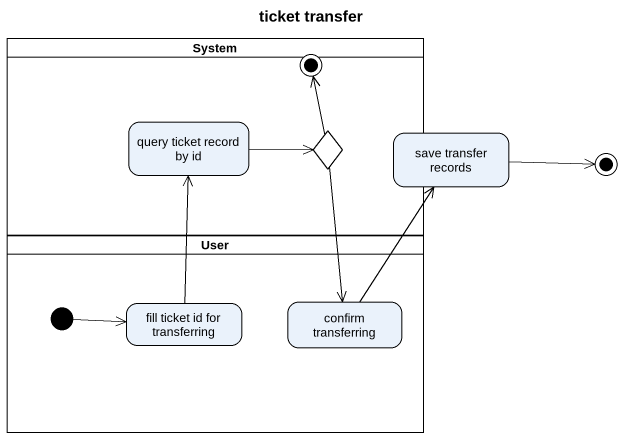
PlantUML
@startuml
title ticket transfer
hide empty description
state System <<partition>> {
  state "query ticket record by id" as query_ticket_record_by_id
  state choice1 <<choice>>
  choice1 -up-> [*]
}
state "save transfer records" as save_transfer_records
state User <<partition>> {
  state "fill ticket id for transferring" as fill_ticket_id_for
  state "confirm transferring" as confirm_transferring
  [*] -right-> fill_ticket_id_for
}
query_ticket_record_by_id -right-> choice1
choice1 --> confirm_transferring
fill_ticket_id_for -up-> query_ticket_record_by_id
confirm_transferring -up-> save_transfer_records
save_transfer_records -right-> [*]
@enduml
